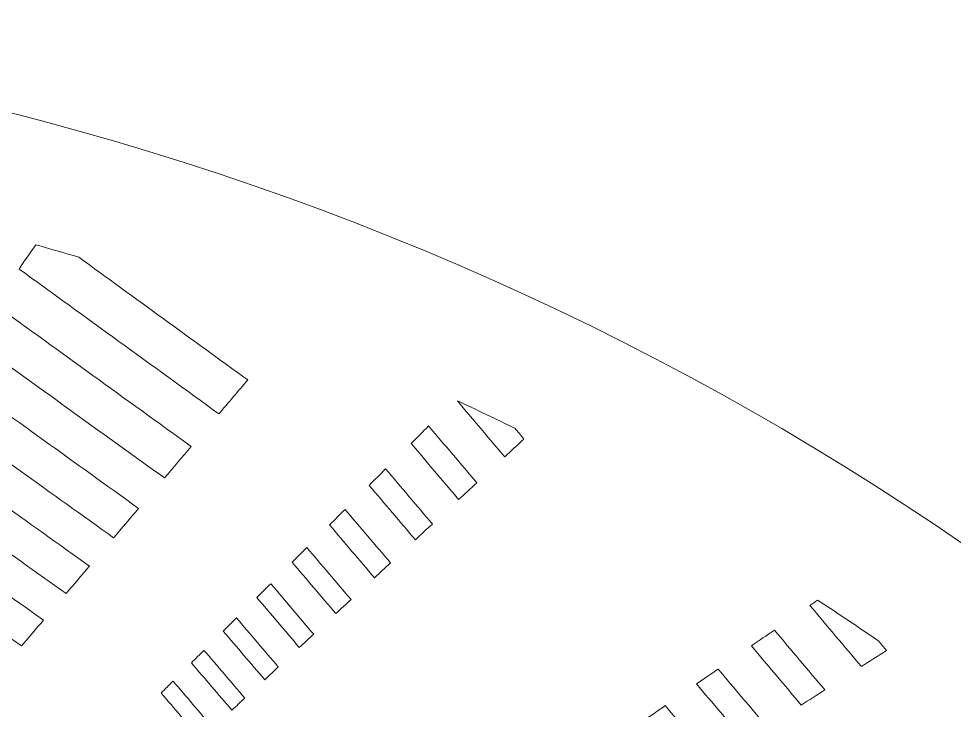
# Model space of a CAD drawing. Header units: millimetres. Extents: x -751 to 1411, y -446 to 1681.
# Drawn here: x -70.6 to 85.2, y 436.2 to 551.4 of the extents above; entities that cross this region are included whole.
import ezdxf

# ---------------------------------------------------------------- set-up
doc = ezdxf.new("R2010")
doc.units = ezdxf.units.MM
doc.header["$MEASUREMENT"] = 0
doc.layers.add('Layer 6', color=7, linetype='Continuous')

msp = doc.modelspace()

# ---------------------------------------------------------------- linework, layer by layer
at = {"layer": 'Layer 6', "lineweight": 0}
for points, knots in [([(-198.52, 551.4), (-477.55, 551.4), (-697.08, 331.88), (-697.08, 52.85), (-697.08, -226.18), (-477.55, -445.71), (-198.52, -445.71), (80.51, -445.71), (300.03, -226.18), (300.03, 52.85), (300.03, 331.88), (80.51, 551.4), (-198.52, 551.4)], [0, 0, 0, 0, 1, 1, 1, 2, 2, 2, 3, 3, 3, 4, 4, 4, 4]), ([(-67.73, 513.77), (-65.34, 513.09), (-62.95, 512.39), (-60.57, 511.68), (-51.2, 504.86), (-41.83, 498.05), (-32.45, 491.24), (-34.05, 489.36), (-35.65, 487.48), (-37.24, 485.6), (-48.33, 493.64), (-59.42, 501.68), (-70.51, 509.72), (-69.59, 511.07), (-68.66, 512.42), (-67.73, 513.77)], [0, 0, 0, 0, 1, 1, 1, 2, 2, 2, 3, 3, 3, 4, 4, 4, 5, 5, 5, 5]), ([(-74.57, 503.81), (-63.67, 495.93), (-52.76, 488.05), (-41.86, 480.17), (-43.35, 478.42), (-44.83, 476.67), (-46.32, 474.92), (-57.04, 482.65), (-67.76, 490.38), (-78.48, 498.11), (-77.18, 500.01), (-75.87, 501.91), (-74.57, 503.81)], [0, 0, 0, 0, 1, 1, 1, 2, 2, 2, 3, 3, 3, 4, 4, 4, 4]), ([(-50.62, 469.86), (-52.01, 468.23), (-53.4, 466.6), (-54.78, 464.97), (-65.16, 472.41), (-75.53, 479.85), (-85.91, 487.3), (-84.69, 489.07), (-83.47, 490.84), (-82.26, 492.61), (-71.71, 485.03), (-61.17, 477.44), (-50.62, 469.86)], [0, 0, 0, 0, 1, 1, 1, 2, 2, 2, 3, 3, 3, 4, 4, 4, 4]), ([(12.04, 483.2), (12.54, 482.6), (13.04, 482.01), (13.55, 481.41), (12.48, 480.42), (11.41, 479.43), (10.35, 478.44), (7.72, 481.55), (5.1, 484.65), (2.47, 487.76), (5.68, 486.27), (8.86, 484.75), (12.04, 483.2)], [0, 0, 0, 0, 1, 1, 1, 2, 2, 2, 3, 3, 3, 4, 4, 4, 4]), ([(-2.32, 483.59), (0.35, 480.43), (3.02, 477.27), (5.69, 474.12), (4.69, 473.18), (3.69, 472.25), (2.68, 471.32), (0.04, 474.44), (-2.6, 477.56), (-5.23, 480.67), (-4.26, 481.65), (-3.29, 482.62), (-2.32, 483.59)], [0, 0, 0, 0, 1, 1, 1, 2, 2, 2, 3, 3, 3, 4, 4, 4, 4]), ([(-92.84, 477.2), (-91.71, 478.85), (-90.57, 480.51), (-89.43, 482.16), (-79.22, 474.85), (-69.01, 467.55), (-58.8, 460.24), (-60.1, 458.71), (-61.39, 457.19), (-62.69, 455.66), (-72.74, 462.84), (-82.79, 470.02), (-92.84, 477.2)], [0, 0, 0, 0, 1, 1, 1, 2, 2, 2, 3, 3, 3, 4, 4, 4, 4]), ([(-12.23, 473.69), (-11.31, 474.61), (-10.4, 475.52), (-9.48, 476.44), (-6.89, 473.38), (-4.29, 470.32), (-1.7, 467.25), (-2.64, 466.38), (-3.59, 465.5), (-4.53, 464.62), (-7.1, 467.65), (-9.66, 470.67), (-12.23, 473.69)], [0, 0, 0, 0, 1, 1, 1, 2, 2, 2, 3, 3, 3, 4, 4, 4, 4]), ([(-99.34, 467.74), (-98.27, 469.29), (-97.21, 470.84), (-96.14, 472.39), (-86.25, 465.34), (-76.35, 458.29), (-66.45, 451.24), (-67.67, 449.81), (-68.88, 448.38), (-70.1, 446.95), (-79.85, 453.88), (-89.59, 460.81), (-99.34, 467.74)], [0, 0, 0, 0, 1, 1, 1, 2, 2, 2, 3, 3, 3, 4, 4, 4, 4]), ([(-8.66, 460.79), (-9.56, 459.96), (-10.45, 459.13), (-11.34, 458.3), (-13.83, 461.24), (-16.33, 464.17), (-18.82, 467.11), (-17.96, 467.97), (-17.09, 468.83), (-16.23, 469.7), (-13.71, 466.73), (-11.19, 463.76), (-8.66, 460.79)], [0, 0, 0, 0, 1, 1, 1, 2, 2, 2, 3, 3, 3, 4, 4, 4, 4]), ([(-15.24, 454.68), (-16.08, 453.9), (-16.93, 453.12), (-17.77, 452.33), (-20.2, 455.19), (-22.62, 458.04), (-25.05, 460.89), (-24.23, 461.71), (-23.42, 462.52), (-22.6, 463.34), (-20.15, 460.45), (-17.69, 457.57), (-15.24, 454.68)], [0, 0, 0, 0, 1, 1, 1, 2, 2, 2, 3, 3, 3, 4, 4, 4, 4]), ([(-21.46, 448.91), (-22.26, 448.17), (-23.05, 447.43), (-23.85, 446.69), (-26.21, 449.46), (-28.58, 452.23), (-30.94, 455.01), (-30.17, 455.78), (-29.4, 456.55), (-28.62, 457.32), (-26.23, 454.52), (-23.85, 451.71), (-21.46, 448.91)], [0, 0, 0, 0, 1, 1, 1, 2, 2, 2, 3, 3, 3, 4, 4, 4, 4]), ([(62.44, 454.58), (64.73, 453.08), (67.01, 451.58), (69.28, 450.05), (70.38, 449.31), (71.48, 448.55), (72.58, 447.79), (73.03, 447.26), (73.47, 446.73), (73.92, 446.2), (72.52, 445.3), (71.13, 444.41), (69.73, 443.51), (66.88, 446.91), (64.02, 450.3), (61.17, 453.7), (61.59, 453.99), (62.01, 454.28), (62.44, 454.58)], [0, 0, 0, 0, 1, 1, 1, 2, 2, 2, 3, 3, 3, 4, 4, 4, 5, 5, 5, 6, 6, 6, 6]), ([(-27.35, 443.44), (-28.1, 442.74), (-28.86, 442.04), (-29.62, 441.33), (-31.92, 444.03), (-34.22, 446.73), (-36.53, 449.43), (-35.79, 450.16), (-35.06, 450.89), (-34.33, 451.63), (-32, 448.9), (-29.67, 446.17), (-27.35, 443.44)], [0, 0, 0, 0, 1, 1, 1, 2, 2, 2, 3, 3, 3, 4, 4, 4, 4]), ([(55.25, 449.6), (58.05, 446.27), (60.85, 442.94), (63.65, 439.62), (62.35, 438.78), (61.04, 437.94), (59.73, 437.1), (56.96, 440.38), (54.2, 443.67), (51.43, 446.95), (52.7, 447.83), (53.97, 448.72), (55.25, 449.6)], [0, 0, 0, 0, 1, 1, 1, 2, 2, 2, 3, 3, 3, 4, 4, 4, 4]), ([(-32.93, 438.26), (-33.65, 437.59), (-34.37, 436.92), (-35.08, 436.26), (-37.33, 438.88), (-39.58, 441.51), (-41.82, 444.14), (-41.13, 444.83), (-40.43, 445.53), (-39.74, 446.22), (-37.47, 443.57), (-35.2, 440.91), (-32.93, 438.26)], [0, 0, 0, 0, 1, 1, 1, 2, 2, 2, 3, 3, 3, 4, 4, 4, 4]), ([(45.88, 443.11), (48.59, 439.89), (51.31, 436.67), (54.03, 433.45), (52.8, 432.66), (51.58, 431.87), (50.35, 431.08), (47.66, 434.26), (44.98, 437.44), (42.29, 440.62), (43.49, 441.45), (44.68, 442.28), (45.88, 443.11)], [0, 0, 0, 0, 1, 1, 1, 2, 2, 2, 3, 3, 3, 4, 4, 4, 4]), ([(-38.23, 433.33), (-38.92, 432.7), (-39.6, 432.06), (-40.28, 431.43), (-42.47, 433.99), (-44.67, 436.55), (-46.86, 439.11), (-46.2, 439.77), (-45.54, 440.43), (-44.88, 441.09), (-42.66, 438.51), (-40.45, 435.92), (-38.23, 433.33)], [0, 0, 0, 0, 1, 1, 1, 2, 2, 2, 3, 3, 3, 4, 4, 4, 4]), ([(37.08, 437.01), (39.71, 433.89), (42.35, 430.77), (44.99, 427.65), (43.84, 426.91), (42.68, 426.17), (41.53, 425.43), (38.92, 428.51), (36.31, 431.59), (33.7, 434.67), (34.83, 435.45), (35.95, 436.23), (37.08, 437.01)], [0, 0, 0, 0, 1, 1, 1, 2, 2, 2, 3, 3, 3, 4, 4, 4, 4])]:
    msp.add_open_spline(points, degree=3, knots=knots, dxfattribs=at)

doc.saveas('drawing.dxf')
